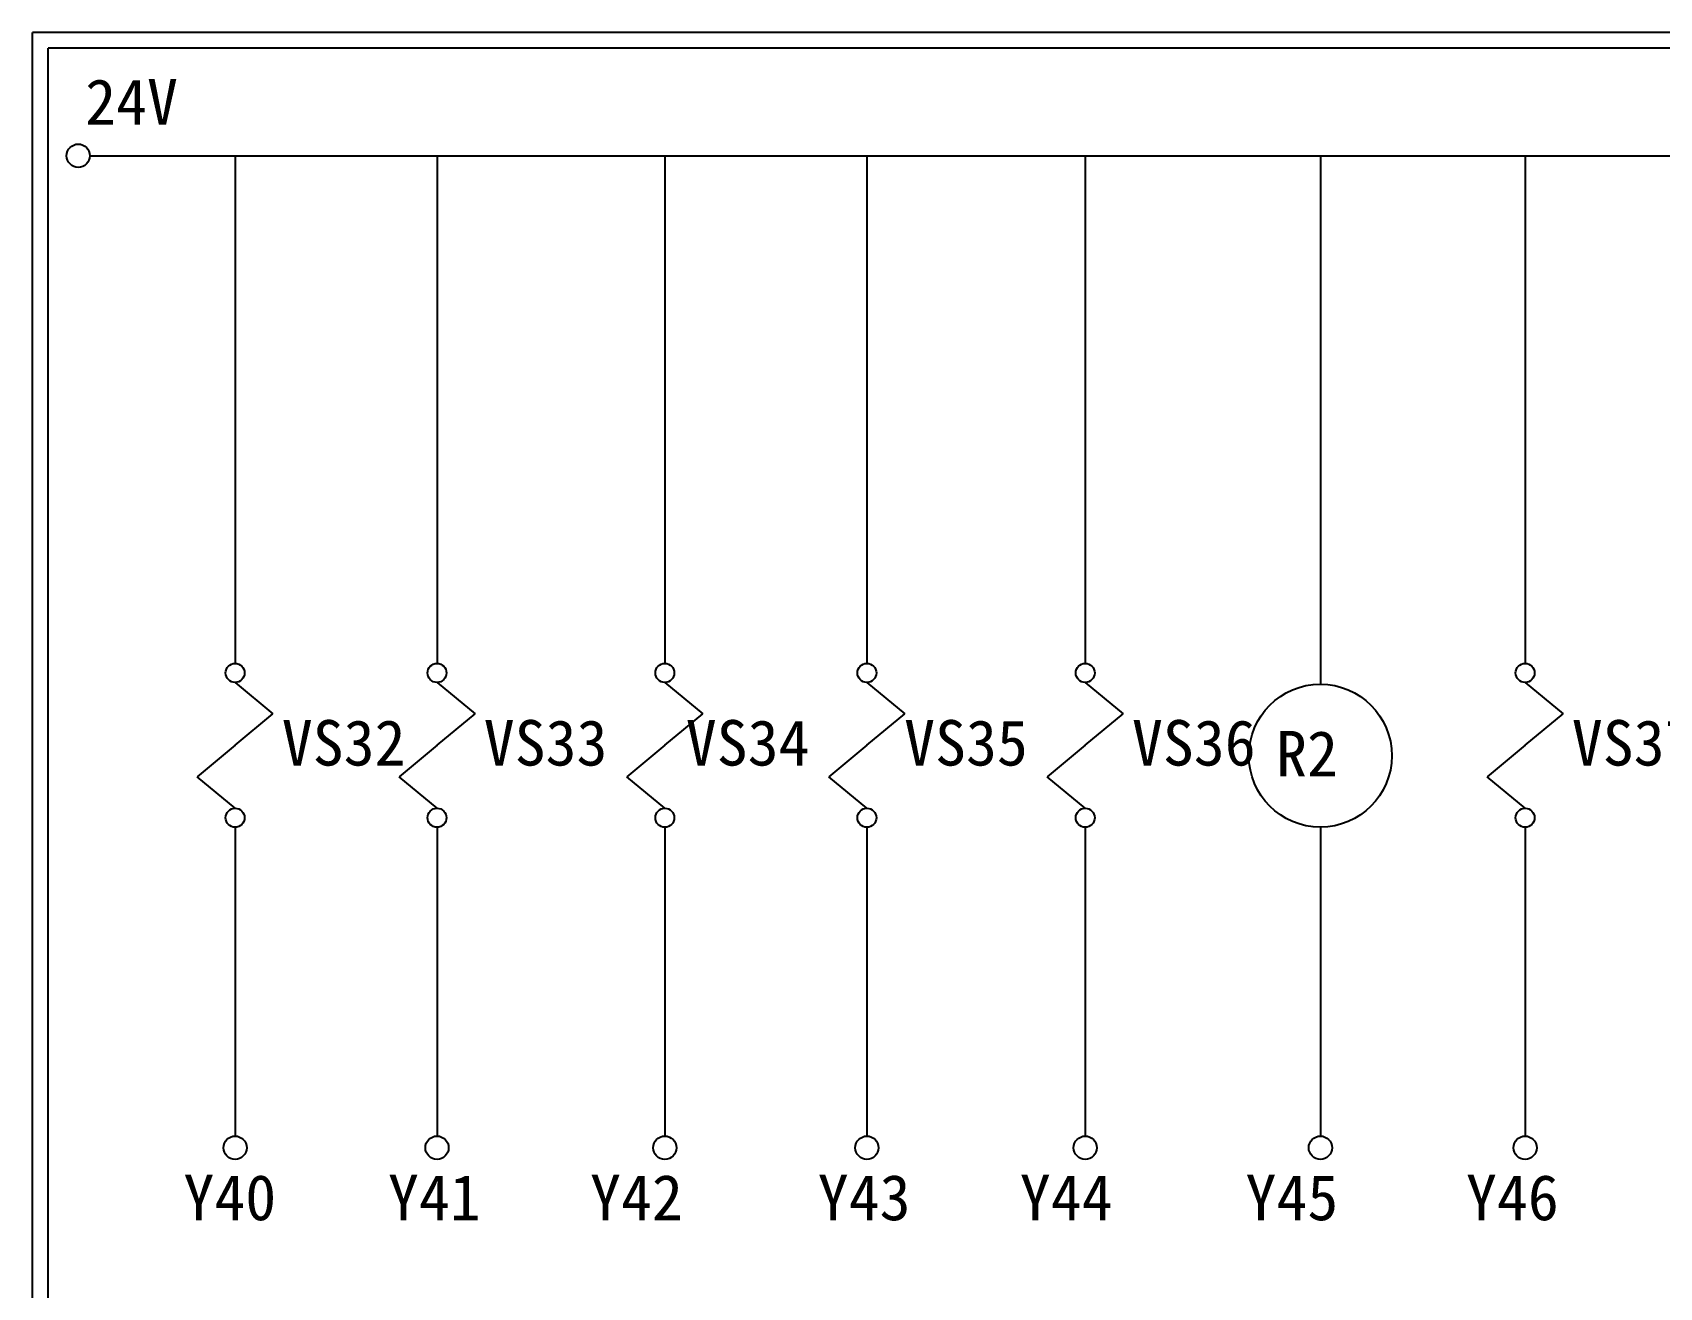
# Model space of a CAD drawing. Extents: x 926 to 1213, y 3 to 207.
# Drawn here: x 925.7 to 1054.6, y 107.6 to 207 of the extents above; entities that cross this region are included whole.
import ezdxf

# ---------------------------------------------------------------- set-up
doc = ezdxf.new("R2010")
doc.units = 0
doc.layers.add('圖框層', color=7, linetype='CONTINUOUS')
doc.layers.add('標尺寸層', color=3, linetype='CONTINUOUS')
doc.styles.add('STSL', font='KAIU.TTF')

msp = doc.modelspace()

# ---------------------------------------------------------------- linework, layer by layer
at = {"layer": '圖框層', "color": 7}
for p, q in [((1212.74, 206.97), (925.74, 206.97)), ((925.74, 3), (925.74, 206.97)), ((1211.49, 205.72), (926.99, 205.72)), ((926.99, 4.25), (926.99, 205.72))]:
    msp.add_line(p, q, dxfattribs=at)
at = {"layer": '標尺寸層', "color": 7}
for p, q in [((930.28, 197.22), (1207.88, 197.22)), ((941.78, 197.22), (941.78, 157.03)), ((957.77, 197.22), (957.77, 157.03)), ((975.81, 197.22), (975.81, 157.03)), ((991.81, 197.22), (991.81, 157.03)), ((1009.1, 197.22), (1009.1, 157.03)), ((1027.72, 197.22), (1027.72, 155.39)), ((1043.93, 197.22), (1043.93, 157.03)), ((941.78, 155.53), (944.78, 153.04)), ((957.77, 155.53), (960.78, 153.04)), ((975.81, 155.53), (978.82, 153.04)), ((991.81, 155.53), (994.81, 153.04)), ((1009.1, 155.53), (1012.1, 153.04)), ((1043.93, 155.53), (1046.94, 153.04)), ((941.78, 150.55), (944.78, 153.04)), ((957.77, 150.55), (960.78, 153.04)), ((975.81, 150.55), (978.82, 153.04)), ((991.81, 150.55), (994.81, 153.04)), ((1009.1, 150.55), (1012.1, 153.04)), ((1043.93, 150.55), (1046.94, 153.04)), ((941.78, 150.55), (938.77, 148.06)), ((957.77, 150.55), (954.77, 148.06)), ((975.81, 150.55), (972.81, 148.06)), ((991.81, 150.55), (988.81, 148.06)), ((1009.1, 150.55), (1006.09, 148.06)), ((1043.93, 150.55), (1040.93, 148.06)), ((941.78, 145.57), (938.77, 148.06)), ((957.77, 145.57), (954.77, 148.06)), ((975.81, 145.57), (972.81, 148.06)), ((991.81, 145.57), (988.81, 148.06)), ((1009.1, 145.57), (1006.09, 148.06)), ((1043.93, 145.57), (1040.93, 148.06)), ((941.78, 144.07), (941.78, 119.62)), ((957.77, 144.07), (957.77, 119.62)), ((975.81, 144.07), (975.81, 119.62)), ((991.81, 144.07), (991.81, 119.62)), ((1009.1, 144.07), (1009.1, 119.62)), ((1027.72, 144.07), (1027.72, 119.62)), ((1043.93, 144.07), (1043.93, 119.62))]:
    msp.add_line(p, q, dxfattribs=at)
for centre, radius in [((929.36, 197.22), 0.92), ((941.78, 156.28), 0.751), ((957.77, 156.28), 0.751), ((975.81, 156.28), 0.751), ((991.81, 156.28), 0.751), ((1009.1, 156.28), 0.751), ((1043.93, 156.28), 0.751), ((1027.72, 149.73), 5.66), ((941.78, 144.82), 0.751), ((957.77, 144.82), 0.751), ((975.81, 144.82), 0.751), ((991.81, 144.82), 0.751), ((1009.1, 144.82), 0.751), ((1043.93, 144.82), 0.751), ((941.78, 118.7), 0.92), ((957.77, 118.7), 0.92), ((975.81, 118.7), 0.92), ((991.81, 118.7), 0.92), ((1009.1, 118.7), 0.92), ((1027.72, 118.7), 0.92), ((1043.93, 118.7), 0.92)]:
    msp.add_circle(centre, radius, dxfattribs=at)

# ---------------------------------------------------------------- texts
at = {"layer": '圖框層', "color": 4, "style": 'STSL'}
for s, p in [('24V', (929.91, 199.68)), ('VS32', (945.48, 148.95)), ('VS33', (961.47, 148.95)), ('VS34', (977.47, 148.95)), ('VS35', (994.76, 148.95)), ('VS36', (1012.8, 148.95)), ('VS37', (1047.63, 148.95)), ('R2', (1024.21, 148.09)), ('Y40', (937.69, 112.96)), ('Y41', (953.89, 112.96)), ('Y42', (969.89, 112.96)), ('Y43', (987.92, 112.96)), ('Y44', (1003.92, 112.96)), ('Y45', (1021.79, 112.96)), ('Y46', (1039.25, 112.96))]:
    msp.add_text(s, height=3.6, dxfattribs=at).set_placement(p)

doc.saveas('drawing.dxf')
